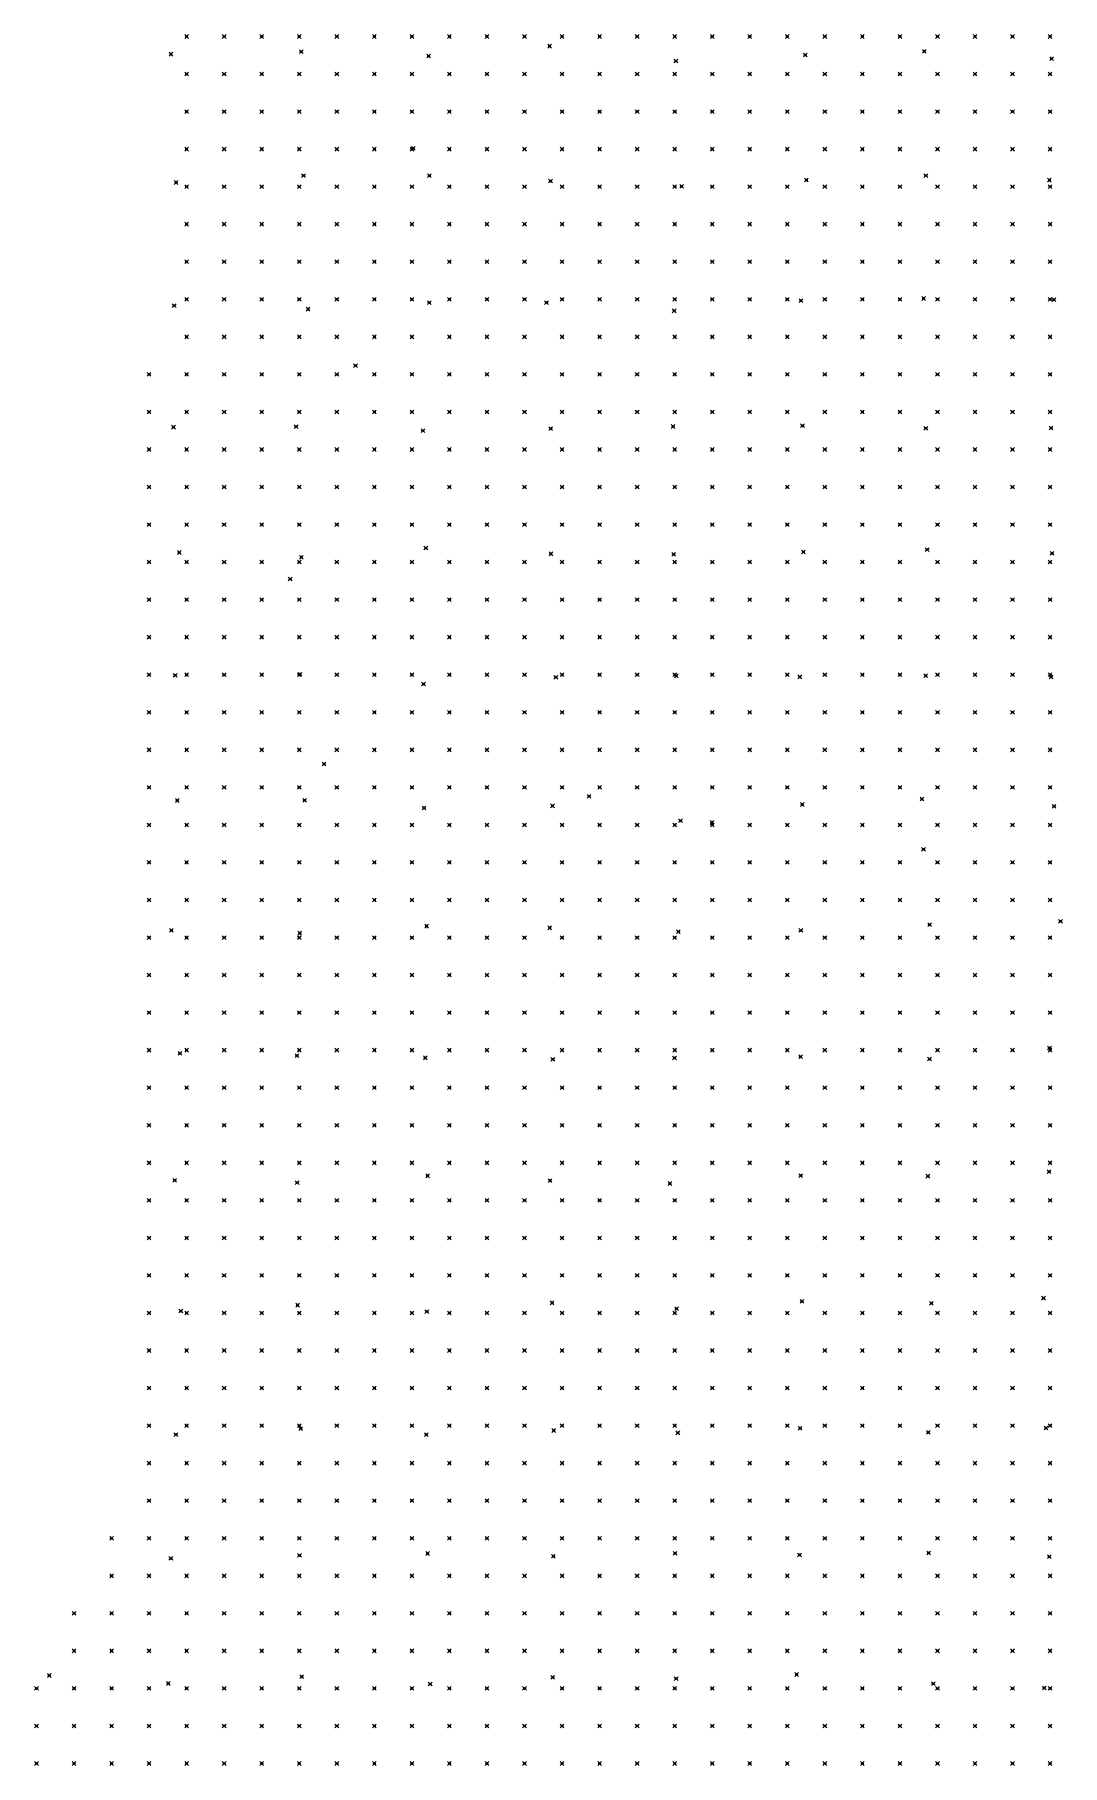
# Model space of a CAD drawing. Header units: metres. Extents: x 441556 to 446409, y 432338 to 461058.
# Drawn here: x 444821.2 to 444903.3, y 440633.5 to 440771.8 of the extents above; entities that cross this region are included whole.
import ezdxf

# ---------------------------------------------------------------- set-up
doc = ezdxf.new("R2010")
doc.units = ezdxf.units.M
doc.header["$MEASUREMENT"] = 0
doc.header["$PDMODE"] = 35
doc.header["$PDSIZE"] = 0.15
doc.layers.add('DTM-NOK-RevN_LIDAR_co_lidar', color=91, linetype='Continuous', lineweight=0)
doc.layers.add('DTM-NOK-RevN_RTK', color=32, linetype='Continuous', lineweight=0)

msp = doc.modelspace()

# ---------------------------------------------------------------- linework, layer by layer
at = {"layer": 'DTM-NOK-RevN_LIDAR_co_lidar'}
for p in [(444833.38, 440771.606, 377.271), (444836.379, 440771.606, 377.65), (444839.379, 440771.606, 378.068), (444842.378, 440771.606, 378.476), (444845.377, 440771.606, 378.885), (444848.377, 440771.606, 379.334), (444851.376, 440771.606, 379.999), (444854.375, 440771.606, 380.941), (444857.375, 440771.606, 381.73), (444860.374, 440771.606, 382.121), (444863.373, 440771.606, 382.493), (444866.373, 440771.606, 382.954), (444869.372, 440771.606, 383.536), (444872.371, 440771.606, 384.148), (444875.371, 440771.606, 384.797), (444878.37, 440771.606, 385.437), (444881.369, 440771.606, 386.088), (444884.369, 440771.606, 386.719), (444887.368, 440771.606, 387.424), (444890.367, 440771.606, 388.021), (444893.367, 440771.606, 388.722), (444896.366, 440771.606, 389.431), (444899.365, 440771.606, 390.106), (444902.365, 440771.606, 390.822), (444833.38, 440768.607, 377.41), (444836.379, 440768.607, 377.773), (444839.379, 440768.607, 378.22), (444842.378, 440768.607, 378.664), (444845.377, 440768.607, 379.087), (444848.377, 440768.607, 379.575), (444851.376, 440768.607, 380.492), (444854.375, 440768.607, 381.43), (444857.375, 440768.607, 381.872), (444860.374, 440768.607, 382.229), (444863.373, 440768.607, 382.606), (444866.373, 440768.607, 383.122), (444869.372, 440768.607, 383.723), (444872.371, 440768.607, 384.343), (444875.371, 440768.607, 384.977), (444878.37, 440768.607, 385.61), (444881.369, 440768.607, 386.222), (444884.369, 440768.607, 386.844), (444887.368, 440768.607, 387.538), (444890.367, 440768.607, 388.195), (444893.367, 440768.607, 388.928), (444896.366, 440768.607, 389.657), (444899.365, 440768.607, 390.373), (444902.365, 440768.607, 391.104), (444833.38, 440765.608, 377.582), (444836.379, 440765.608, 377.989), (444839.379, 440765.608, 378.388), (444842.378, 440765.608, 378.78), (444845.377, 440765.608, 379.279), (444848.377, 440765.608, 379.911), (444851.376, 440765.608, 380.844), (444854.375, 440765.608, 381.654), (444857.375, 440765.608, 381.974), (444860.374, 440765.608, 382.261), (444863.373, 440765.608, 382.634), (444866.373, 440765.608, 383.217), (444869.372, 440765.608, 383.858), (444872.371, 440765.608, 384.513), (444875.371, 440765.608, 385.152), (444878.37, 440765.608, 385.78), (444881.369, 440765.608, 386.384), (444884.369, 440765.608, 387.036), (444887.368, 440765.608, 387.698), (444890.367, 440765.608, 388.354), (444893.367, 440765.608, 389.066), (444896.366, 440765.608, 389.771), (444899.365, 440765.608, 390.494), (444902.365, 440765.608, 391.257), (444833.38, 440762.608, 377.78), (444836.379, 440762.608, 378.169), (444839.379, 440762.608, 378.541), (444842.378, 440762.608, 378.939), (444845.377, 440762.608, 379.431), (444848.377, 440762.608, 380.105), (444851.376, 440762.608, 381.017), (444854.375, 440762.608, 381.723), (444857.375, 440762.608, 381.999), (444860.374, 440762.608, 382.29), (444863.373, 440762.608, 382.681), (444866.373, 440762.608, 383.221), (444869.372, 440762.608, 383.888), (444872.371, 440762.608, 384.539), (444875.371, 440762.608, 385.214), (444878.37, 440762.608, 385.854), (444881.369, 440762.608, 386.499), (444884.369, 440762.608, 387.161), (444887.368, 440762.608, 387.851), (444890.367, 440762.608, 388.478), (444893.367, 440762.608, 389.215), (444896.366, 440762.608, 389.931), (444899.365, 440762.608, 390.679), (444902.365, 440762.608, 391.429), (444833.38, 440759.609, 377.97), (444836.379, 440759.609, 378.379), (444839.379, 440759.609, 378.774), (444842.378, 440759.609, 379.132), (444845.377, 440759.609, 379.53), (444848.377, 440759.609, 380.519), (444851.376, 440759.609, 381.457), (444854.375, 440759.609, 381.759), (444857.375, 440759.609, 381.996), (444860.374, 440759.609, 382.364), (444863.373, 440759.609, 382.791), (444866.373, 440759.609, 383.292), (444869.372, 440759.609, 383.935), (444872.371, 440759.609, 384.604), (444875.371, 440759.609, 385.292), (444878.37, 440759.609, 385.928), (444881.369, 440759.609, 386.626), (444884.369, 440759.609, 387.302), (444887.368, 440759.609, 387.945), (444890.367, 440759.609, 388.587), (444893.367, 440759.609, 389.34), (444896.366, 440759.609, 390.084), (444899.365, 440759.609, 390.795), (444902.365, 440759.609, 391.536), (444833.38, 440756.61, 378.181), (444836.379, 440756.61, 378.6), (444839.379, 440756.61, 379.001), (444842.378, 440756.61, 379.352), (444845.377, 440756.61, 379.775), (444848.377, 440756.61, 380.95), (444851.376, 440756.61, 381.795), (444854.375, 440756.61, 381.849), (444857.375, 440756.61, 382.158), (444860.374, 440756.61, 382.615), (444863.373, 440756.61, 383.124), (444866.373, 440756.61, 383.706), (444869.372, 440756.61, 384.265), (444872.371, 440756.61, 384.792), (444875.371, 440756.61, 385.305), (444878.37, 440756.61, 385.9), (444881.369, 440756.61, 386.568), (444884.369, 440756.61, 387.322), (444887.368, 440756.61, 388.014), (444890.367, 440756.61, 388.703), (444893.367, 440756.61, 389.418), (444896.366, 440756.61, 390.161), (444899.365, 440756.61, 390.909), (444902.365, 440756.61, 391.644), (444833.38, 440753.61, 378.374), (444836.379, 440753.61, 378.774), (444839.379, 440753.61, 379.152), (444842.378, 440753.61, 379.518), (444845.377, 440753.61, 380.122), (444848.377, 440753.61, 381.249), (444851.376, 440753.61, 381.899), (444854.375, 440753.61, 381.962), (444857.375, 440753.61, 382.33), (444860.374, 440753.61, 382.815), (444863.373, 440753.61, 383.382), (444866.373, 440753.61, 383.969), (444869.372, 440753.61, 384.539), (444872.371, 440753.61, 385.135), (444875.371, 440753.61, 385.734), (444878.37, 440753.61, 386.328), (444881.369, 440753.61, 386.914), (444884.369, 440753.61, 387.476), (444887.368, 440753.61, 388.06), (444890.367, 440753.61, 388.692), (444893.367, 440753.61, 389.43), (444896.366, 440753.61, 390.167), (444899.365, 440753.61, 390.898), (444902.365, 440753.61, 391.643), (444833.38, 440750.611, 378.552), (444836.379, 440750.611, 378.952), (444839.379, 440750.611, 379.341), (444842.378, 440750.611, 379.73), (444845.377, 440750.611, 380.677), (444848.377, 440750.611, 381.64), (444851.376, 440750.611, 381.985), (444854.375, 440750.611, 382.127), (444857.375, 440750.611, 382.497), (444860.374, 440750.611, 383.011), (444863.373, 440750.611, 383.538), (444866.373, 440750.611, 384.073), (444869.372, 440750.611, 384.665), (444872.371, 440750.611, 385.229), (444875.371, 440750.611, 385.923), (444878.37, 440750.611, 386.559), (444881.369, 440750.611, 387.188), (444884.369, 440750.611, 387.825), (444887.368, 440750.611, 388.391), (444890.367, 440750.611, 389.066), (444893.367, 440750.611, 389.735), (444896.366, 440750.611, 390.382), (444899.365, 440750.611, 391.029), (444902.365, 440750.611, 391.7), (444833.38, 440747.612, 378.762), (444836.379, 440747.612, 379.188), (444839.379, 440747.612, 379.551), (444842.378, 440747.612, 379.928), (444845.377, 440747.612, 381.009), (444848.377, 440747.612, 381.88), (444851.376, 440747.612, 382.066), (444854.375, 440747.612, 382.276), (444857.375, 440747.612, 382.707), (444860.374, 440747.612, 383.225), (444863.373, 440747.612, 383.757), (444866.373, 440747.612, 384.298), (444869.372, 440747.612, 384.87), (444872.371, 440747.612, 385.472), (444875.371, 440747.612, 386.015), (444878.37, 440747.612, 386.628), (444881.369, 440747.612, 387.286), (444884.369, 440747.612, 387.946), (444887.368, 440747.612, 388.591), (444890.367, 440747.612, 389.246), (444893.367, 440747.612, 389.905), (444896.366, 440747.612, 390.568), (444899.365, 440747.612, 391.207), (444902.365, 440747.612, 391.843), (444830.381, 440744.612, 378.492), (444833.38, 440744.612, 378.898), (444836.379, 440744.612, 379.317), (444839.379, 440744.612, 379.683), (444842.378, 440744.612, 380.207), (444845.377, 440744.612, 381.328), (444848.377, 440744.612, 382.017), (444851.376, 440744.612, 382.123), (444854.375, 440744.612, 382.392), (444857.375, 440744.612, 382.815), (444860.374, 440744.612, 383.312), (444863.373, 440744.612, 383.853), (444866.373, 440744.612, 384.418), (444869.372, 440744.612, 384.991), (444872.371, 440744.612, 385.568), (444875.371, 440744.612, 386.125), (444878.37, 440744.612, 386.734), (444881.369, 440744.612, 387.396), (444884.369, 440744.612, 388.031), (444887.368, 440744.612, 388.685), (444890.367, 440744.612, 389.355), (444893.367, 440744.612, 390.039), (444896.366, 440744.612, 390.706), (444899.365, 440744.612, 391.347), (444902.365, 440744.612, 391.96), (444830.381, 440741.613, 378.643), (444833.38, 440741.613, 379.039), (444836.379, 440741.613, 379.453), (444839.379, 440741.613, 379.819), (444842.378, 440741.613, 380.438), (444845.377, 440741.613, 381.534), (444848.377, 440741.613, 382.129), (444851.376, 440741.613, 382.243), (444854.375, 440741.613, 382.539), (444857.375, 440741.613, 382.963), (444860.374, 440741.613, 383.474), (444863.373, 440741.613, 383.989), (444866.373, 440741.613, 384.551), (444869.372, 440741.613, 385.058), (444872.371, 440741.613, 385.573), (444875.371, 440741.613, 386.176), (444878.37, 440741.613, 386.81), (444881.369, 440741.613, 387.458), (444884.369, 440741.613, 388.102), (444887.368, 440741.613, 388.73), (444890.367, 440741.613, 389.386), (444893.367, 440741.613, 390.047), (444896.366, 440741.613, 390.708), (444899.365, 440741.613, 391.32), (444902.365, 440741.613, 391.934), (444830.381, 440738.614, 378.821), (444833.38, 440738.614, 379.259), (444836.379, 440738.614, 379.697), (444839.379, 440738.614, 380.149), (444842.378, 440738.614, 380.813), (444845.377, 440738.614, 381.696), (444848.377, 440738.614, 382.167), (444851.376, 440738.614, 382.318), (444854.375, 440738.614, 382.636), (444857.375, 440738.614, 383.094), (444860.374, 440738.614, 383.598), (444863.373, 440738.614, 384.073), (444866.373, 440738.614, 384.571), (444869.372, 440738.614, 385.078), (444872.371, 440738.614, 385.617), (444875.371, 440738.614, 386.182), (444878.37, 440738.614, 386.779), (444881.369, 440738.614, 387.457), (444884.369, 440738.614, 388.075), (444887.368, 440738.614, 388.701), (444890.367, 440738.614, 389.353), (444893.367, 440738.614, 390.02), (444896.366, 440738.614, 390.679), (444899.365, 440738.614, 391.29), (444902.365, 440738.614, 391.951), (444830.381, 440735.614, 378.954), (444833.38, 440735.614, 379.384), (444836.379, 440735.614, 379.832), (444839.379, 440735.614, 380.394), (444842.378, 440735.614, 381.34), (444845.377, 440735.614, 381.977), (444848.377, 440735.614, 382.177), (444851.376, 440735.614, 382.422), (444854.375, 440735.614, 382.819), (444857.375, 440735.614, 383.267), (444860.374, 440735.614, 383.757), (444863.373, 440735.614, 384.253), (444866.373, 440735.614, 384.716), (444869.372, 440735.614, 385.21), (444872.371, 440735.614, 385.708), (444875.371, 440735.614, 386.235), (444878.37, 440735.614, 386.829), (444881.369, 440735.614, 387.444), (444884.369, 440735.614, 388.053), (444887.368, 440735.614, 388.667), (444890.367, 440735.614, 389.307), (444893.367, 440735.614, 389.963), (444896.366, 440735.614, 390.603), (444899.365, 440735.614, 391.214), (444902.365, 440735.614, 391.872), (444830.381, 440732.615, 379.176), (444833.38, 440732.615, 379.552), (444836.379, 440732.615, 379.928), (444839.379, 440732.615, 380.457), (444842.378, 440732.615, 381.478), (444845.377, 440732.615, 382.038), (444848.377, 440732.615, 382.202), (444851.376, 440732.615, 382.52), (444854.375, 440732.615, 382.954), (444857.375, 440732.615, 383.436), (444860.374, 440732.615, 383.931), (444863.373, 440732.615, 384.419), (444866.373, 440732.615, 384.863), (444869.372, 440732.615, 385.333), (444872.371, 440732.615, 385.809), (444875.371, 440732.615, 386.329), (444878.37, 440732.615, 386.905), (444881.369, 440732.615, 387.488), (444884.369, 440732.615, 388.042), (444887.368, 440732.615, 388.633), (444890.367, 440732.615, 389.281), (444893.367, 440732.615, 389.891), (444896.366, 440732.615, 390.556), (444899.365, 440732.615, 391.171), (444902.365, 440732.615, 391.817), (444830.381, 440729.616, 379.378), (444833.38, 440729.616, 379.723), (444836.379, 440729.616, 380.091), (444839.379, 440729.616, 380.638), (444842.378, 440729.616, 381.538), (444845.377, 440729.616, 382.043), (444848.377, 440729.616, 382.265), (444851.376, 440729.616, 382.654), (444854.375, 440729.616, 383.133), (444857.375, 440729.616, 383.629), (444860.374, 440729.616, 384.133), (444863.373, 440729.616, 384.6), (444866.373, 440729.616, 385.068), (444869.372, 440729.616, 385.545), (444872.371, 440729.616, 385.985), (444875.371, 440729.616, 386.46), (444878.37, 440729.616, 386.976), (444881.369, 440729.616, 387.515), (444884.369, 440729.616, 388.108), (444887.368, 440729.616, 388.667), (444890.367, 440729.616, 389.273), (444893.367, 440729.616, 389.861), (444896.366, 440729.616, 390.509), (444899.365, 440729.616, 391.115), (444902.365, 440729.616, 391.751), (444830.381, 440726.616, 379.528), (444833.38, 440726.616, 379.843), (444836.379, 440726.616, 380.219), (444839.379, 440726.616, 381.009), (444842.378, 440726.616, 381.718), (444845.377, 440726.616, 382.058), (444848.377, 440726.616, 382.342), (444851.376, 440726.616, 382.771), (444854.375, 440726.616, 383.254), (444857.375, 440726.616, 383.748), (444860.374, 440726.616, 384.248), (444863.373, 440726.616, 384.73), (444866.373, 440726.616, 385.237), (444869.372, 440726.616, 385.719), (444872.371, 440726.616, 386.198), (444875.371, 440726.616, 386.643), (444878.37, 440726.616, 387.11), (444881.369, 440726.616, 387.627), (444884.369, 440726.616, 388.212), (444887.368, 440726.616, 388.75), (444890.367, 440726.616, 389.325), (444893.367, 440726.616, 389.915), (444896.366, 440726.616, 390.521), (444899.365, 440726.616, 391.12), (444902.365, 440726.616, 391.739), (444830.381, 440723.617, 379.663), (444833.38, 440723.617, 379.956), (444836.379, 440723.617, 380.386), (444839.379, 440723.617, 381.348), (444842.378, 440723.617, 381.858), (444845.377, 440723.617, 382.05), (444848.377, 440723.617, 382.368), (444851.376, 440723.617, 382.798), (444854.375, 440723.617, 383.273), (444857.375, 440723.617, 383.764), (444860.374, 440723.617, 384.265), (444863.373, 440723.617, 384.764), (444866.373, 440723.617, 385.293), (444869.372, 440723.617, 385.802), (444872.371, 440723.617, 386.307), (444875.371, 440723.617, 386.776), (444878.37, 440723.617, 387.266), (444881.369, 440723.617, 387.772), (444884.369, 440723.617, 388.319), (444887.368, 440723.617, 388.895), (444890.367, 440723.617, 389.431), (444893.367, 440723.617, 390.022), (444896.366, 440723.617, 390.594), (444899.365, 440723.617, 391.177), (444902.365, 440723.617, 391.838), (444830.381, 440720.618, 379.754), (444833.38, 440720.618, 380.063), (444836.379, 440720.618, 380.524), (444839.379, 440720.618, 381.466), (444842.378, 440720.618, 381.894), (444845.377, 440720.618, 382.06), (444848.377, 440720.618, 382.381), (444851.376, 440720.618, 382.806), (444854.375, 440720.618, 383.287), (444857.375, 440720.618, 383.772), (444860.374, 440720.618, 384.265), (444863.373, 440720.618, 384.784), (444866.373, 440720.618, 385.33), (444869.372, 440720.618, 385.873), (444872.371, 440720.618, 386.387), (444875.371, 440720.618, 386.889), (444878.37, 440720.618, 387.409), (444881.369, 440720.618, 387.906), (444884.369, 440720.618, 388.44), (444887.368, 440720.618, 389.029), (444890.367, 440720.618, 389.566), (444893.367, 440720.618, 390.129), (444896.366, 440720.618, 390.688), (444899.365, 440720.618, 391.242), (444902.365, 440720.618, 391.917), (444830.381, 440717.618, 379.702), (444833.38, 440717.618, 380.139), (444836.379, 440717.618, 380.642), (444839.379, 440717.618, 381.406), (444842.378, 440717.618, 381.875), (444845.377, 440717.618, 382.129), (444848.377, 440717.618, 382.445), (444851.376, 440717.618, 382.845), (444854.375, 440717.618, 383.29), (444857.375, 440717.618, 383.743), (444860.374, 440717.618, 384.218), (444863.373, 440717.618, 384.749), (444866.373, 440717.618, 385.308), (444869.372, 440717.618, 385.869), (444872.371, 440717.618, 386.415), (444875.371, 440717.618, 386.945), (444878.37, 440717.618, 387.46), (444881.369, 440717.618, 388.001), (444884.369, 440717.618, 388.531), (444887.368, 440717.618, 389.096), (444890.367, 440717.618, 389.644), (444893.367, 440717.618, 390.213), (444896.366, 440717.618, 390.796), (444899.365, 440717.618, 391.293), (444902.365, 440717.618, 391.942), (444830.381, 440714.619, 379.818), (444833.38, 440714.619, 380.315), (444836.379, 440714.619, 380.788), (444839.379, 440714.619, 381.319), (444842.378, 440714.619, 381.802), (444845.377, 440714.619, 382.196), (444848.377, 440714.619, 382.544), (444851.376, 440714.619, 382.921), (444854.375, 440714.619, 383.318), (444857.375, 440714.619, 383.724), (444860.374, 440714.619, 384.195), (444863.373, 440714.619, 384.697), (444866.373, 440714.619, 385.24), (444869.372, 440714.619, 385.793), (444872.371, 440714.619, 386.368), (444875.371, 440714.619, 386.938), (444878.37, 440714.619, 387.452), (444881.369, 440714.619, 388.038), (444884.369, 440714.619, 388.53), (444887.368, 440714.619, 389.111), (444890.367, 440714.619, 389.684), (444893.367, 440714.619, 390.253), (444896.366, 440714.619, 390.845), (444899.365, 440714.619, 391.29), (444902.365, 440714.619, 391.917), (444830.381, 440711.62, 380.145), (444833.38, 440711.62, 380.563), (444836.379, 440711.62, 380.933), (444839.379, 440711.62, 381.325), (444842.378, 440711.62, 381.749), (444845.377, 440711.62, 382.198), (444848.377, 440711.62, 382.612), (444851.376, 440711.62, 383.008), (444854.375, 440711.62, 383.408), (444857.375, 440711.62, 383.822), (444860.374, 440711.62, 384.287), (444863.373, 440711.62, 384.758), (444866.373, 440711.62, 385.283), (444869.372, 440711.62, 385.777), (444872.371, 440711.62, 386.279), (444875.371, 440711.62, 386.745), (444878.37, 440711.62, 387.334), (444881.369, 440711.62, 388.028), (444884.369, 440711.62, 388.498), (444887.368, 440711.62, 389.038), (444890.367, 440711.62, 389.582), (444893.367, 440711.62, 390.157), (444896.366, 440711.62, 390.804), (444899.365, 440711.62, 391.283), (444902.365, 440711.62, 391.847), (444830.381, 440708.62, 380.283), (444833.38, 440708.62, 380.678), (444836.379, 440708.62, 381.062), (444839.379, 440708.62, 381.422), (444842.378, 440708.62, 381.798), (444845.377, 440708.62, 382.186), (444848.377, 440708.62, 382.625), (444851.376, 440708.62, 383.071), (444854.375, 440708.62, 383.497), (444857.375, 440708.62, 383.946), (444860.374, 440708.62, 384.395), (444863.373, 440708.62, 384.862), (444866.373, 440708.62, 385.373), (444869.372, 440708.62, 385.822), (444872.371, 440708.62, 386.222), (444875.371, 440708.62, 386.575), (444878.37, 440708.62, 387.207), (444881.369, 440708.62, 387.939), (444884.369, 440708.62, 388.478), (444887.368, 440708.62, 388.934), (444890.367, 440708.62, 389.397), (444893.367, 440708.62, 390.015), (444896.366, 440708.62, 390.758), (444899.365, 440708.62, 391.304), (444902.365, 440708.62, 391.816), (444830.381, 440705.621, 380.377), (444833.38, 440705.621, 380.749), (444836.379, 440705.621, 381.141), (444839.379, 440705.621, 381.517), (444842.378, 440705.621, 381.871), (444845.377, 440705.621, 382.232), (444848.377, 440705.621, 382.654), (444851.376, 440705.621, 383.119), (444854.375, 440705.621, 383.571), (444857.375, 440705.621, 384.004), (444860.374, 440705.621, 384.446), (444863.373, 440705.621, 384.911), (444866.373, 440705.621, 385.369), (444869.372, 440705.621, 385.853), (444872.371, 440705.621, 386.342), (444875.371, 440705.621, 386.854), (444878.37, 440705.621, 387.364), (444881.369, 440705.621, 387.838), (444884.369, 440705.621, 388.426), (444887.368, 440705.621, 388.914), (444890.367, 440705.621, 389.443), (444893.367, 440705.621, 389.995), (444896.366, 440705.621, 390.62), (444899.365, 440705.621, 391.148), (444902.365, 440705.621, 391.691), (444830.381, 440702.621, 380.473), (444833.38, 440702.621, 380.861), (444836.379, 440702.621, 381.249), (444839.379, 440702.621, 381.646), (444842.378, 440702.621, 381.978), (444845.377, 440702.621, 382.315), (444848.377, 440702.621, 382.713), (444851.376, 440702.621, 383.13), (444854.375, 440702.621, 383.565), (444857.375, 440702.621, 384.007), (444860.374, 440702.621, 384.437), (444863.373, 440702.621, 384.904), (444866.373, 440702.621, 385.359), (444869.372, 440702.621, 385.849), (444872.371, 440702.621, 386.372), (444875.371, 440702.621, 386.872), (444878.37, 440702.621, 387.364), (444881.369, 440702.621, 387.848), (444884.369, 440702.621, 388.4), (444887.368, 440702.621, 388.857), (444890.367, 440702.621, 389.354), (444893.367, 440702.621, 389.897), (444896.366, 440702.621, 390.365), (444899.365, 440702.621, 390.816), (444902.365, 440702.621, 391.353), (444830.381, 440699.622, 380.581), (444833.38, 440699.622, 380.945), (444836.379, 440699.622, 381.34), (444839.379, 440699.622, 381.73), (444842.378, 440699.622, 382.09), (444845.377, 440699.622, 382.41), (444848.377, 440699.622, 382.767), (444851.376, 440699.622, 383.185), (444854.375, 440699.622, 383.602), (444857.375, 440699.622, 384.01), (444860.374, 440699.622, 384.444), (444863.373, 440699.622, 384.898), (444866.373, 440699.622, 385.347), (444869.372, 440699.622, 385.83), (444872.371, 440699.622, 386.289), (444875.371, 440699.622, 386.814), (444878.37, 440699.622, 387.314), (444881.369, 440699.622, 387.789), (444884.369, 440699.622, 388.299), (444887.368, 440699.622, 388.838), (444890.367, 440699.622, 389.344), (444893.367, 440699.622, 389.863), (444896.366, 440699.622, 390.347), (444899.365, 440699.622, 390.742), (444902.365, 440699.622, 391.198), (444830.381, 440696.623, 380.66), (444833.38, 440696.623, 381.016), (444836.379, 440696.623, 381.4), (444839.379, 440696.623, 381.794), (444842.378, 440696.623, 382.18), (444845.377, 440696.623, 382.515), (444848.377, 440696.623, 382.844), (444851.376, 440696.623, 383.219), (444854.375, 440696.623, 383.617), (444857.375, 440696.623, 384.015), (444860.374, 440696.623, 384.414), (444863.373, 440696.623, 384.819), (444866.373, 440696.623, 385.254), (444869.372, 440696.623, 385.671), (444872.371, 440696.623, 386.129), (444875.371, 440696.623, 386.591), (444878.37, 440696.623, 387.057), (444881.369, 440696.623, 387.546), (444884.369, 440696.623, 388.054), (444887.368, 440696.623, 388.659), (444890.367, 440696.623, 389.204), (444893.367, 440696.623, 389.78), (444896.366, 440696.623, 390.324), (444899.365, 440696.623, 390.759), (444902.365, 440696.623, 391.221), (444830.381, 440693.623, 380.765), (444833.38, 440693.623, 381.076), (444836.379, 440693.623, 381.393), (444839.379, 440693.623, 381.75), (444842.378, 440693.623, 382.131), (444845.377, 440693.623, 382.519), (444848.377, 440693.623, 382.835), (444851.376, 440693.623, 383.176), (444854.375, 440693.623, 383.596), (444857.375, 440693.623, 384.021), (444860.374, 440693.623, 384.473), (444863.373, 440693.623, 384.894), (444866.373, 440693.623, 385.276), (444869.372, 440693.623, 385.723), (444872.371, 440693.623, 386.143), (444875.371, 440693.623, 386.549), (444878.37, 440693.623, 386.993), (444881.369, 440693.623, 387.524), (444884.369, 440693.623, 387.918), (444887.368, 440693.623, 388.458), (444890.367, 440693.623, 389.105), (444893.367, 440693.623, 389.677), (444896.366, 440693.623, 390.196), (444899.365, 440693.623, 390.8), (444902.365, 440693.623, 391.424), (444830.381, 440690.624, 380.858), (444833.38, 440690.624, 381.187), (444836.379, 440690.624, 381.525), (444839.379, 440690.624, 381.88), (444842.378, 440690.624, 382.25), (444845.377, 440690.624, 382.637), (444848.377, 440690.624, 382.959), (444851.376, 440690.624, 383.248), (444854.375, 440690.624, 383.581), (444857.375, 440690.624, 383.974), (444860.374, 440690.624, 384.426), (444863.373, 440690.624, 384.839), (444866.373, 440690.624, 385.189), (444869.372, 440690.624, 385.573), (444872.371, 440690.624, 386.015), (444875.371, 440690.624, 386.423), (444878.37, 440690.624, 386.92), (444881.369, 440690.624, 387.47), (444884.369, 440690.624, 387.959), (444887.368, 440690.624, 388.465), (444890.367, 440690.624, 389.028), (444893.367, 440690.624, 389.606), (444896.366, 440690.624, 390.172), (444899.365, 440690.624, 390.842), (444902.365, 440690.624, 391.585), (444830.381, 440687.625, 380.982), (444833.38, 440687.625, 381.294), (444836.379, 440687.625, 381.644), (444839.379, 440687.625, 381.969), (444842.378, 440687.625, 382.291), (444845.377, 440687.625, 382.636), (444848.377, 440687.625, 382.963), (444851.376, 440687.625, 383.272), (444854.375, 440687.625, 383.619), (444857.375, 440687.625, 384.008), (444860.374, 440687.625, 384.393), (444863.373, 440687.625, 384.765), (444866.373, 440687.625, 385.148), (444869.372, 440687.625, 385.535), (444872.371, 440687.625, 385.875), (444875.371, 440687.625, 386.163), (444878.37, 440687.625, 386.667), (444881.369, 440687.625, 387.546), (444884.369, 440687.625, 387.875), (444887.368, 440687.625, 388.485), (444890.367, 440687.625, 389.078), (444893.367, 440687.625, 389.681), (444896.366, 440687.625, 390.294), (444899.365, 440687.625, 391.021), (444902.365, 440687.625, 391.856), (444830.381, 440684.625, 381.132), (444833.38, 440684.625, 381.426), (444836.379, 440684.625, 381.782), (444839.379, 440684.625, 382.121), (444842.378, 440684.625, 382.402), (444845.377, 440684.625, 382.745), (444848.377, 440684.625, 383.107), (444851.376, 440684.625, 383.395), (444854.375, 440684.625, 383.687), (444857.375, 440684.625, 384.055), (444860.374, 440684.625, 384.431), (444863.373, 440684.625, 384.782), (444866.373, 440684.625, 385.157), (444869.372, 440684.625, 385.483), (444872.371, 440684.625, 385.786), (444875.371, 440684.625, 386.06), (444878.37, 440684.625, 386.658), (444881.369, 440684.625, 387.529), (444884.369, 440684.625, 387.91), (444887.368, 440684.625, 388.592), (444890.367, 440684.625, 389.172), (444893.367, 440684.625, 389.805), (444896.366, 440684.625, 390.433), (444899.365, 440684.625, 391.304), (444902.365, 440684.625, 392.18), (444830.381, 440681.626, 381.179), (444833.38, 440681.626, 381.525), (444836.379, 440681.626, 381.881), (444839.379, 440681.626, 382.209), (444842.378, 440681.626, 382.515), (444845.377, 440681.626, 382.861), (444848.377, 440681.626, 383.241), (444851.376, 440681.626, 383.571), (444854.375, 440681.626, 383.858), (444857.375, 440681.626, 384.18), (444860.374, 440681.626, 384.52), (444863.373, 440681.626, 384.856), (444866.373, 440681.626, 385.222), (444869.372, 440681.626, 385.546), (444872.371, 440681.626, 385.848), (444875.371, 440681.626, 386.142), (444878.37, 440681.626, 386.825), (444881.369, 440681.626, 387.53), (444884.369, 440681.626, 388.097), (444887.368, 440681.626, 388.7), (444890.367, 440681.626, 389.336), (444893.367, 440681.626, 390.007), (444896.366, 440681.626, 390.691), (444899.365, 440681.626, 391.636), (444902.365, 440681.626, 392.628), (444830.381, 440678.627, 381.261), (444833.38, 440678.627, 381.596), (444836.379, 440678.627, 381.905), (444839.379, 440678.627, 382.223), (444842.378, 440678.627, 382.561), (444845.377, 440678.627, 382.89), (444848.377, 440678.627, 383.235), (444851.376, 440678.627, 383.602), (444854.375, 440678.627, 383.909), (444857.375, 440678.627, 384.184), (444860.374, 440678.627, 384.545), (444863.373, 440678.627, 384.929), (444866.373, 440678.627, 385.264), (444869.372, 440678.627, 385.583), (444872.371, 440678.627, 385.843), (444875.371, 440678.627, 386.206), (444878.37, 440678.627, 387.225), (444881.369, 440678.627, 387.609), (444884.369, 440678.627, 388.174), (444887.368, 440678.627, 388.746), (444890.367, 440678.627, 389.421), (444893.367, 440678.627, 390.147), (444896.366, 440678.627, 390.928), (444899.365, 440678.627, 391.96), (444902.365, 440678.627, 393.043), (444830.381, 440675.627, 381.462), (444833.38, 440675.627, 381.779), (444836.379, 440675.627, 382.095), (444839.379, 440675.627, 382.406), (444842.378, 440675.627, 382.726), (444845.377, 440675.627, 383.045), (444848.377, 440675.627, 383.362), (444851.376, 440675.627, 383.695), (444854.375, 440675.627, 384.021), (444857.375, 440675.627, 384.33), (444860.374, 440675.627, 384.645), (444863.373, 440675.627, 384.961), (444866.373, 440675.627, 385.297), (444869.372, 440675.627, 385.572), (444872.371, 440675.627, 385.859), (444875.371, 440675.627, 386.442), (444878.37, 440675.627, 387.345), (444881.369, 440675.627, 387.64), (444884.369, 440675.627, 388.123), (444887.368, 440675.627, 388.751), (444890.367, 440675.627, 389.57), (444893.367, 440675.627, 390.348), (444896.366, 440675.627, 391.223), (444899.365, 440675.627, 392.332), (444902.365, 440675.627, 393.516), (444830.381, 440672.628, 381.564), (444833.38, 440672.628, 381.894), (444836.379, 440672.628, 382.209), (444839.379, 440672.628, 382.515), (444842.378, 440672.628, 382.83), (444845.377, 440672.628, 383.152), (444848.377, 440672.628, 383.479), (444851.376, 440672.628, 383.814), (444854.375, 440672.628, 384.168), (444857.375, 440672.628, 384.503), (444860.374, 440672.628, 384.801), (444863.373, 440672.628, 385.139), (444866.373, 440672.628, 385.511), (444869.372, 440672.628, 385.895), (444872.371, 440672.628, 386.308), (444875.371, 440672.628, 386.855), (444878.37, 440672.628, 387.37), (444881.369, 440672.628, 387.869), (444884.369, 440672.628, 388.365), (444887.368, 440672.628, 389.107), (444890.367, 440672.628, 389.866), (444893.367, 440672.628, 390.88), (444896.366, 440672.628, 391.909), (444899.365, 440672.628, 392.972), (444902.365, 440672.628, 394.304), (444830.381, 440669.629, 381.653), (444833.38, 440669.629, 381.961), (444836.379, 440669.629, 382.273), (444839.379, 440669.629, 382.624), (444842.378, 440669.629, 382.953), (444845.377, 440669.629, 383.261), (444848.377, 440669.629, 383.603), (444851.376, 440669.629, 383.977), (444854.375, 440669.629, 384.345), (444857.375, 440669.629, 384.686), (444860.374, 440669.629, 385), (444863.373, 440669.629, 385.327), (444866.373, 440669.629, 385.707), (444869.372, 440669.629, 386.116), (444872.371, 440669.629, 386.588), (444875.371, 440669.629, 387.101), (444878.37, 440669.629, 387.59), (444881.369, 440669.629, 388.19), (444884.369, 440669.629, 388.873), (444887.368, 440669.629, 389.542), (444890.367, 440669.629, 390.19), (444893.367, 440669.629, 391.294), (444896.366, 440669.629, 392.367), (444899.365, 440669.629, 393.628), (444902.365, 440669.629, 395.039), (444830.381, 440666.629, 381.855), (444833.38, 440666.629, 382.111), (444836.379, 440666.629, 382.414), (444839.379, 440666.629, 382.738), (444842.378, 440666.629, 383.075), (444845.377, 440666.629, 383.42), (444848.377, 440666.629, 383.778), (444851.376, 440666.629, 384.139), (444854.375, 440666.629, 384.495), (444857.375, 440666.629, 384.849), (444860.374, 440666.629, 385.175), (444863.373, 440666.629, 385.496), (444866.373, 440666.629, 385.887), (444869.372, 440666.629, 386.315), (444872.371, 440666.629, 386.804), (444875.371, 440666.629, 387.314), (444878.37, 440666.629, 387.859), (444881.369, 440666.629, 388.445), (444884.369, 440666.629, 389.168), (444887.368, 440666.629, 389.804), (444890.367, 440666.629, 390.559), (444893.367, 440666.629, 391.731), (444896.366, 440666.629, 392.942), (444899.365, 440666.629, 394.299), (444902.365, 440666.629, 395.616), (444830.381, 440663.63, 382.203), (444833.38, 440663.63, 382.501), (444836.379, 440663.63, 382.798), (444839.379, 440663.63, 383.101), (444842.378, 440663.63, 383.418), (444845.377, 440663.63, 383.72), (444848.377, 440663.63, 384.027), (444851.376, 440663.63, 384.351), (444854.375, 440663.63, 384.676), (444857.375, 440663.63, 385.018), (444860.374, 440663.63, 385.375), (444863.373, 440663.63, 385.727), (444866.373, 440663.63, 386.099), (444869.372, 440663.63, 386.537), (444872.371, 440663.63, 387.035), (444875.371, 440663.63, 387.544), (444878.37, 440663.63, 388.117), (444881.369, 440663.63, 388.764), (444884.369, 440663.63, 389.433), (444887.368, 440663.63, 390.043), (444890.367, 440663.63, 390.991), (444893.367, 440663.63, 392.213), (444896.366, 440663.63, 393.572), (444899.365, 440663.63, 394.911), (444902.365, 440663.63, 396.076), (444830.381, 440660.631, 382.444), (444833.38, 440660.631, 382.775), (444836.379, 440660.631, 383.088), (444839.379, 440660.631, 383.409), (444842.378, 440660.631, 383.724), (444845.377, 440660.631, 384.029), (444848.377, 440660.631, 384.329), (444851.376, 440660.631, 384.642), (444854.375, 440660.631, 384.956), (444857.375, 440660.631, 385.275), (444860.374, 440660.631, 385.629), (444863.373, 440660.631, 385.995), (444866.373, 440660.631, 386.391), (444869.372, 440660.631, 386.848), (444872.371, 440660.631, 387.296), (444875.371, 440660.631, 387.843), (444878.37, 440660.631, 388.451), (444881.369, 440660.631, 389.205), (444884.369, 440660.631, 389.81), (444887.368, 440660.631, 390.462), (444890.367, 440660.631, 391.534), (444893.367, 440660.631, 392.961), (444896.366, 440660.631, 394.233), (444899.365, 440660.631, 395.374), (444902.365, 440660.631, 396.641), (444830.381, 440657.631, 382.561), (444833.38, 440657.631, 382.899), (444836.379, 440657.631, 383.234), (444839.379, 440657.631, 383.56), (444842.378, 440657.631, 383.892), (444845.377, 440657.631, 384.239), (444848.377, 440657.631, 384.564), (444851.376, 440657.631, 384.874), (444854.375, 440657.631, 385.19), (444857.375, 440657.631, 385.526), (444860.374, 440657.631, 385.917), (444863.373, 440657.631, 386.34), (444866.373, 440657.631, 386.769), (444869.372, 440657.631, 387.224), (444872.371, 440657.631, 387.756), (444875.371, 440657.631, 388.339), (444878.37, 440657.631, 389.113), (444881.369, 440657.631, 389.878), (444884.369, 440657.631, 390.502), (444887.368, 440657.631, 391.237), (444890.367, 440657.631, 392.495), (444893.367, 440657.631, 393.701), (444896.366, 440657.631, 394.749), (444899.365, 440657.631, 395.93), (444902.365, 440657.631, 397.221), (444830.381, 440654.632, 382.696), (444833.38, 440654.632, 383.042), (444836.379, 440654.632, 383.391), (444839.379, 440654.632, 383.707), (444842.378, 440654.632, 384.046), (444845.377, 440654.632, 384.408), (444848.377, 440654.632, 384.733), (444851.376, 440654.632, 385.034), (444854.375, 440654.632, 385.366), (444857.375, 440654.632, 385.743), (444860.374, 440654.632, 386.166), (444863.373, 440654.632, 386.637), (444866.373, 440654.632, 387.115), (444869.372, 440654.632, 387.581), (444872.371, 440654.632, 388.25), (444875.371, 440654.632, 388.879), (444878.37, 440654.632, 389.714), (444881.369, 440654.632, 390.508), (444884.369, 440654.632, 391.286), (444887.368, 440654.632, 392.139), (444890.367, 440654.632, 393.219), (444893.367, 440654.632, 394.205), (444896.366, 440654.632, 395.244), (444899.365, 440654.632, 396.53), (444902.365, 440654.632, 397.772), (444827.381, 440651.633, 382.616), (444830.381, 440651.633, 382.913), (444833.38, 440651.633, 383.258), (444836.379, 440651.633, 383.602), (444839.379, 440651.633, 383.932), (444842.378, 440651.633, 384.266), (444845.377, 440651.633, 384.608), (444848.377, 440651.633, 384.92), (444851.376, 440651.633, 385.226), (444854.375, 440651.633, 385.569), (444857.375, 440651.633, 385.951), (444860.374, 440651.633, 386.37), (444863.373, 440651.633, 386.834), (444866.373, 440651.633, 387.372), (444869.372, 440651.633, 387.908), (444872.371, 440651.633, 388.568), (444875.371, 440651.633, 389.217), (444878.37, 440651.633, 389.902), (444881.369, 440651.633, 390.77), (444884.369, 440651.633, 391.653), (444887.368, 440651.633, 392.618), (444890.367, 440651.633, 393.632), (444893.367, 440651.633, 394.712), (444896.366, 440651.633, 395.91), (444899.365, 440651.633, 397.142), (444902.365, 440651.633, 398.378), (444827.381, 440648.633, 382.818), (444830.381, 440648.633, 383.149), (444833.38, 440648.633, 383.481), (444836.379, 440648.633, 383.811), (444839.379, 440648.633, 384.152), (444842.378, 440648.633, 384.474), (444845.377, 440648.633, 384.802), (444848.377, 440648.633, 385.131), (444851.376, 440648.633, 385.458), (444854.375, 440648.633, 385.796), (444857.375, 440648.633, 386.16), (444860.374, 440648.633, 386.578), (444863.373, 440648.633, 387.049), (444866.373, 440648.633, 387.605), (444869.372, 440648.633, 388.208), (444872.371, 440648.633, 388.821), (444875.371, 440648.633, 389.425), (444878.37, 440648.633, 389.978), (444881.369, 440648.633, 390.793), (444884.369, 440648.633, 391.76), (444887.368, 440648.633, 392.84), (444890.367, 440648.633, 394.154), (444893.367, 440648.633, 395.335), (444896.366, 440648.633, 396.545), (444899.365, 440648.633, 397.752), (444902.365, 440648.633, 398.999), (444824.382, 440645.634, 382.673), (444827.381, 440645.634, 382.997), (444830.381, 440645.634, 383.33), (444833.38, 440645.634, 383.644), (444836.379, 440645.634, 383.972), (444839.379, 440645.634, 384.297), (444842.378, 440645.634, 384.62), (444845.377, 440645.634, 384.959), (444848.377, 440645.634, 385.311), (444851.376, 440645.634, 385.657), (444854.375, 440645.634, 386.005), (444857.375, 440645.634, 386.384), (444860.374, 440645.634, 386.823), (444863.373, 440645.634, 387.321), (444866.373, 440645.634, 387.867), (444869.372, 440645.634, 388.528), (444872.371, 440645.634, 389.145), (444875.371, 440645.634, 389.621), (444878.37, 440645.634, 390.151), (444881.369, 440645.634, 390.941), (444884.369, 440645.634, 392.065), (444887.368, 440645.634, 393.271), (444890.367, 440645.634, 394.647), (444893.367, 440645.634, 395.868), (444896.366, 440645.634, 397.036), (444899.365, 440645.634, 398.303), (444902.365, 440645.634, 399.596), (444824.382, 440642.635, 382.826), (444827.381, 440642.635, 383.145), (444830.381, 440642.635, 383.466), (444833.38, 440642.635, 383.776), (444836.379, 440642.635, 384.092), (444839.379, 440642.635, 384.414), (444842.378, 440642.635, 384.76), (444845.377, 440642.635, 385.102), (444848.377, 440642.635, 385.441), (444851.376, 440642.635, 385.802), (444854.375, 440642.635, 386.189), (444857.375, 440642.635, 386.612), (444860.374, 440642.635, 387.085), (444863.373, 440642.635, 387.586), (444866.373, 440642.635, 388.14), (444869.372, 440642.635, 388.86), (444872.371, 440642.635, 389.448), (444875.371, 440642.635, 389.806), (444878.37, 440642.635, 390.38), (444881.369, 440642.635, 391.326), (444884.369, 440642.635, 392.48), (444887.368, 440642.635, 393.799), (444890.367, 440642.635, 395.135), (444893.367, 440642.635, 396.335), (444896.366, 440642.635, 397.552), (444899.365, 440642.635, 398.952), (444902.365, 440642.635, 400.277), (444821.383, 440639.635, 382.705), (444824.382, 440639.635, 383.006), (444827.381, 440639.635, 383.299), (444830.381, 440639.635, 383.579), (444833.38, 440639.635, 383.882), (444836.379, 440639.635, 384.195), (444839.379, 440639.635, 384.536), (444842.378, 440639.635, 384.884), (444845.377, 440639.635, 385.229), (444848.377, 440639.635, 385.578), (444851.376, 440639.635, 385.966), (444854.375, 440639.635, 386.397), (444857.375, 440639.635, 386.836), (444860.374, 440639.635, 387.286), (444863.373, 440639.635, 387.776), (444866.373, 440639.635, 388.354), (444869.372, 440639.635, 389.05), (444872.371, 440639.635, 389.598), (444875.371, 440639.635, 390.02), (444878.37, 440639.635, 390.712), (444881.369, 440639.635, 391.766), (444884.369, 440639.635, 392.914), (444887.368, 440639.635, 394.333), (444890.367, 440639.635, 395.68), (444893.367, 440639.635, 396.949), (444896.366, 440639.635, 398.179), (444899.365, 440639.635, 399.705), (444902.365, 440639.635, 401.052), (444821.383, 440636.636, 382.763), (444824.382, 440636.636, 383.05), (444827.381, 440636.636, 383.348), (444830.381, 440636.636, 383.652), (444833.38, 440636.636, 383.96), (444836.379, 440636.636, 384.301), (444839.379, 440636.636, 384.659), (444842.378, 440636.636, 385.019), (444845.377, 440636.636, 385.388), (444848.377, 440636.636, 385.76), (444851.376, 440636.636, 386.178), (444854.375, 440636.636, 386.626), (444857.375, 440636.636, 387.041), (444860.374, 440636.636, 387.453), (444863.373, 440636.636, 387.914), (444866.373, 440636.636, 388.479), (444869.372, 440636.636, 389.148), (444872.371, 440636.636, 389.687), (444875.371, 440636.636, 390.194), (444878.37, 440636.636, 391.021), (444881.369, 440636.636, 392.22), (444884.369, 440636.636, 393.513), (444887.368, 440636.636, 394.854), (444890.367, 440636.636, 396.225), (444893.367, 440636.636, 397.611), (444896.366, 440636.636, 398.934), (444899.365, 440636.636, 400.412), (444902.365, 440636.636, 401.726), (444821.383, 440633.637, 382.73), (444824.382, 440633.637, 382.992), (444827.381, 440633.637, 383.297), (444830.381, 440633.637, 383.613), (444833.38, 440633.637, 383.954), (444836.379, 440633.637, 384.305), (444839.379, 440633.637, 384.651), (444842.378, 440633.637, 385.038), (444845.377, 440633.637, 385.442), (444848.377, 440633.637, 385.859), (444851.376, 440633.637, 386.328), (444854.375, 440633.637, 386.796), (444857.375, 440633.637, 387.208), (444860.374, 440633.637, 387.605), (444863.373, 440633.637, 388.05), (444866.373, 440633.637, 388.598), (444869.372, 440633.637, 389.201), (444872.371, 440633.637, 389.834), (444875.371, 440633.637, 390.562), (444878.37, 440633.637, 391.51), (444881.369, 440633.637, 392.664), (444884.369, 440633.637, 394.177), (444887.368, 440633.637, 395.567), (444890.367, 440633.637, 396.912), (444893.367, 440633.637, 398.303), (444896.366, 440633.637, 399.612), (444899.365, 440633.637, 400.96), (444902.365, 440633.637, 402.318)]:
    msp.add_point(p, dxfattribs=at)
at = {"layer": 'DTM-NOK-RevN_RTK'}
for p in [(444832.126, 440770.192, 377.447), (444842.536, 440770.391, 378.774), (444852.716, 440770.042, 380.858), (444862.376, 440770.834, 382.493), (444872.465, 440769.646, 384.405), (444882.803, 440770.124, 386.529), (444892.317, 440770.421, 388.73), (444902.486, 440769.83, 391.188), (444851.49, 440762.67, 381.573), (444842.718, 440760.49, 379.364), (444852.771, 440760.484, 381.753), (444862.45, 440760.055, 382.604), (444882.893, 440760.136, 387.135), (444892.435, 440760.489, 389.205), (444902.31, 440760.126, 391.616), (444832.539, 440759.939, 378.142), (444872.921, 440759.632, 384.867), (444852.764, 440750.338, 382.112), (444862.132, 440750.347, 383.55), (444882.461, 440750.503, 387.5), (444892.262, 440750.676, 389.585), (444902.675, 440750.577, 391.797), (444832.383, 440750.105, 378.747), (444843.079, 440749.824, 379.979), (444872.331, 440749.691, 385.48), (444846.872, 440745.313, 382.072), (444832.332, 440740.396, 379.291), (444842.128, 440740.438, 380.319), (444852.255, 440740.114, 382.528), (444862.469, 440740.285, 384.022), (444872.247, 440740.452, 385.687), (444882.587, 440740.509, 387.833), (444892.44, 440740.303, 389.991), (444902.446, 440740.321, 392.067), (444832.788, 440730.382, 379.862), (444842.543, 440730.002, 382.121), (444852.489, 440730.742, 382.989), (444862.485, 440730.277, 384.632), (444872.292, 440730.242, 386.009), (444882.651, 440730.424, 387.796), (444892.542, 440730.612, 389.796), (444902.527, 440730.308, 391.767), (444841.65, 440728.264, 381.934), (444832.46, 440720.574, 380.107), (444842.429, 440720.65, 382.009), (444852.303, 440719.872, 383.141), (444862.875, 440720.416, 384.877), (444872.495, 440720.527, 386.551), (444882.373, 440720.448, 388.202), (444892.425, 440720.537, 390.054), (444902.447, 440720.443, 392.102), (444844.363, 440713.482, 382.218), (444832.627, 440710.572, 380.61), (444842.807, 440710.588, 382.012), (444865.535, 440710.904, 385.367), (444882.569, 440710.254, 388.324), (444892.13, 440710.685, 389.991), (444852.348, 440709.977, 383.357), (444862.609, 440710.144, 384.779), (444872.838, 440708.952, 386.423), (444875.351, 440708.811, 386.872), (444902.684, 440710.113, 391.915), (444892.253, 440706.672, 389.967), (444852.548, 440700.531, 383.455), (444892.739, 440700.647, 389.801), (444903.198, 440700.922, 391.418), (444832.157, 440700.194, 380.874), (444842.411, 440699.972, 382.17), (444862.384, 440700.395, 384.943), (444872.669, 440700.085, 386.531), (444882.449, 440700.19, 388.132), (444832.841, 440690.37, 381.185), (444842.188, 440690.176, 382.245), (444852.444, 440690.01, 383.547), (444862.636, 440689.896, 384.899), (444872.36, 440690.008, 386.021), (444882.431, 440690.1, 387.764), (444892.73, 440689.911, 389.629), (444902.319, 440690.806, 391.759), (444832.429, 440680.23, 381.478), (444842.208, 440680.04, 382.575), (444852.632, 440680.587, 383.834), (444862.411, 440680.206, 384.967), (444871.991, 440679.972, 385.946), (444882.439, 440680.608, 387.782), (444892.599, 440680.559, 390.008), (444902.286, 440680.918, 392.774), (444842.246, 440670.255, 382.95), (444862.577, 440670.437, 385.336), (444882.536, 440670.552, 388.621), (444892.882, 440670.406, 391.351), (444901.839, 440670.812, 394.594), (444832.916, 440669.781, 381.956), (444852.569, 440669.736, 384.163), (444872.524, 440669.973, 386.726), (444842.495, 440660.392, 383.789), (444882.387, 440660.419, 389.426), (444902.037, 440660.438, 396.764), (444832.517, 440659.916, 382.774), (444852.525, 440659.916, 384.857), (444862.709, 440660.241, 385.99), (444872.627, 440660.055, 387.369), (444892.635, 440660.086, 393.024), (444832.119, 440650.019, 383.35), (444842.394, 440650.261, 384.412), (444852.636, 440650.417, 385.494), (444862.678, 440650.197, 386.814), (444872.401, 440650.429, 388.852), (444882.342, 440650.304, 391.376), (444892.657, 440650.46, 394.759), (444902.301, 440650.16, 398.661), (444822.401, 440640.669, 382.842), (444831.915, 440640.031, 383.869), (444842.575, 440640.565, 384.789), (444852.835, 440639.981, 386.105), (444862.631, 440640.528, 387.652), (444872.494, 440640.418, 389.642), (444882.113, 440640.749, 392.163), (444893.032, 440640.013, 396.825), (444901.896, 440639.672, 401.028)]:
    msp.add_point(p, dxfattribs=at)

doc.saveas('drawing.dxf')
